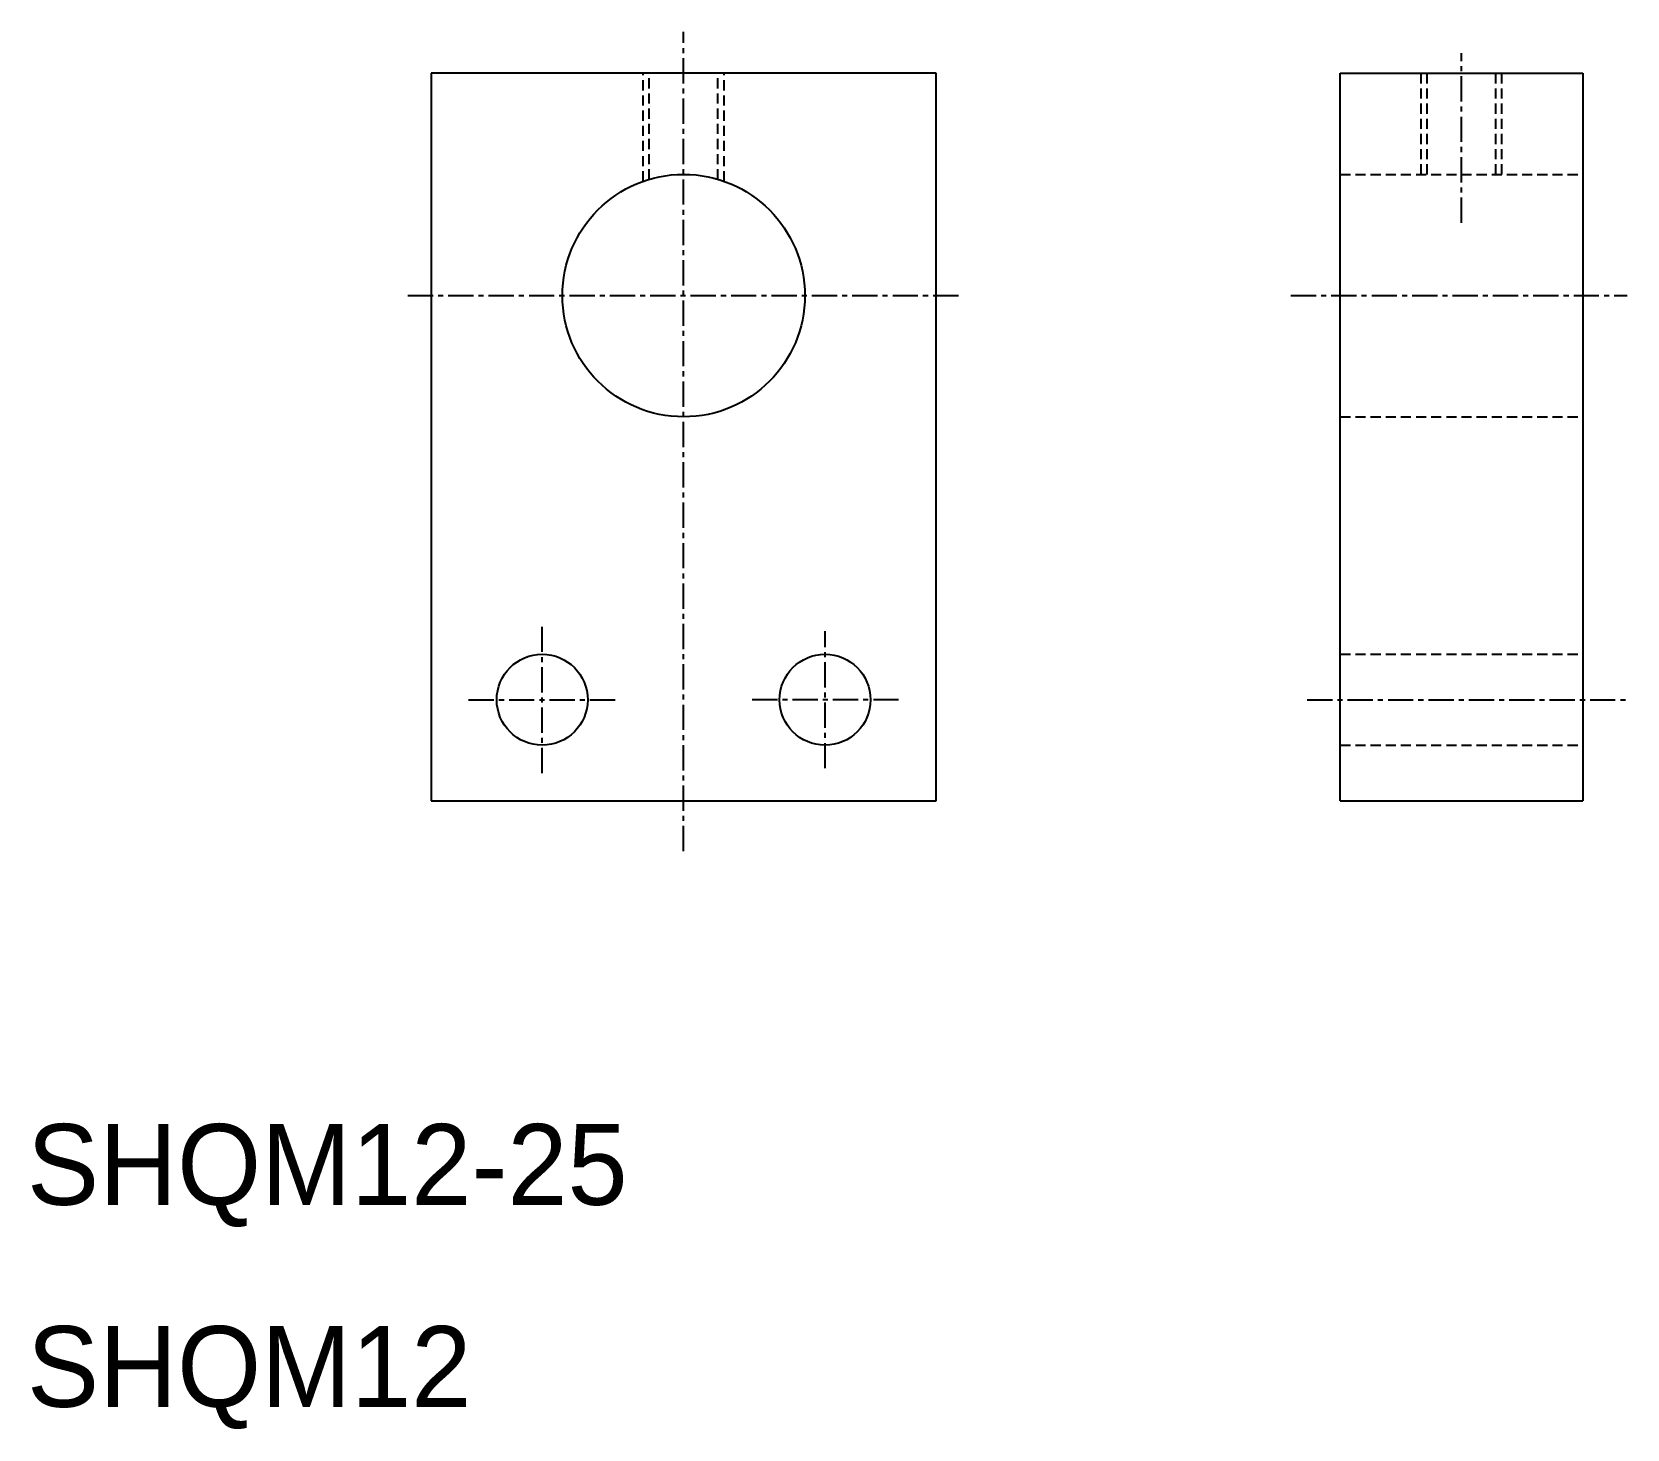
# Model space of a CAD drawing. Extents: x 10.2 to 89.2, y 8.9 to 78.1.
import ezdxf

# ---------------------------------------------------------------- set-up
doc = ezdxf.new("R2010")
doc.units = 0
doc.linetypes.add('CENTER', pattern=[2, 1.25, -0.25, 0.25, -0.25])
doc.linetypes.add('DASHED', pattern=[0.75, 0.5, -0.25])
doc.layers.get('0').update_dxf_attribs({"linetype": 'CONTINUOUS'})
doc.layers.add('CENTER', color=1, linetype='CENTER')

msp = doc.modelspace()

# ---------------------------------------------------------------- linework, layer by layer
at = {"color": 7, "linetype": 'CONTINUOUS'}
for p, q in [((30, 76), (30, 40)), ((55, 76), (30, 76)), ((55, 40), (55, 76)), ((75, 76), (87, 76)), ((75, 40), (75, 76)), ((87, 76), (87, 40)), ((30, 40), (55, 40)), ((75, 40), (87, 40))]:
    msp.add_line(p, q, dxfattribs=at)
at = {"color": 3, "linetype": 'DASHED'}
for p, q in [((40.5, 70.657), (40.5, 76)), ((40.8, 70.754), (40.8, 76)), ((44.2, 70.754), (44.2, 76)), ((44.5, 70.657), (44.5, 76)), ((79, 71), (79, 76)), ((79.3, 71), (79.3, 76)), ((82.7, 71), (82.7, 76)), ((83, 71), (83, 76)), ((75, 71), (87, 71)), ((75, 59), (87, 59)), ((75, 47.25), (87, 47.25)), ((75, 42.75), (87, 42.75))]:
    msp.add_line(p, q, dxfattribs=at)
at = {"color": 7, "linetype": 'CONTINUOUS'}
for centre, radius in [((42.5, 65), 6), ((35.5, 45), 2.25), ((49.5, 45), 2.25)]:
    msp.add_circle(centre, radius, dxfattribs=at)
at = {"layer": 'CENTER', "color": 1, "linetype": 'CENTER'}
for p, q in [((42.5, 37.502), (42.5, 78.05)), ((81, 68.605), (81, 76.999)), ((81, 68.605), (81, 76.999)), ((28.847, 65), (56.153, 65)), ((72.555, 65), (89.196, 65)), ((35.5, 41.363), (35.5, 48.637)), ((49.5, 41.607), (49.5, 48.393)), ((31.859, 45), (39.141, 45)), ((53.141, 45), (45.859, 45)), ((73.363, 45), (89.187, 45))]:
    msp.add_line(p, q, dxfattribs=at)

# ---------------------------------------------------------------- texts
at = {"color": 7, "linetype": 'CONTINUOUS'}
for s, p in [('SHQM12-25', (10, 20)), ('SHQM12', (10, 10))]:
    msp.add_text(s, height=4, dxfattribs=at).set_placement(p)

doc.saveas('drawing.dxf')
